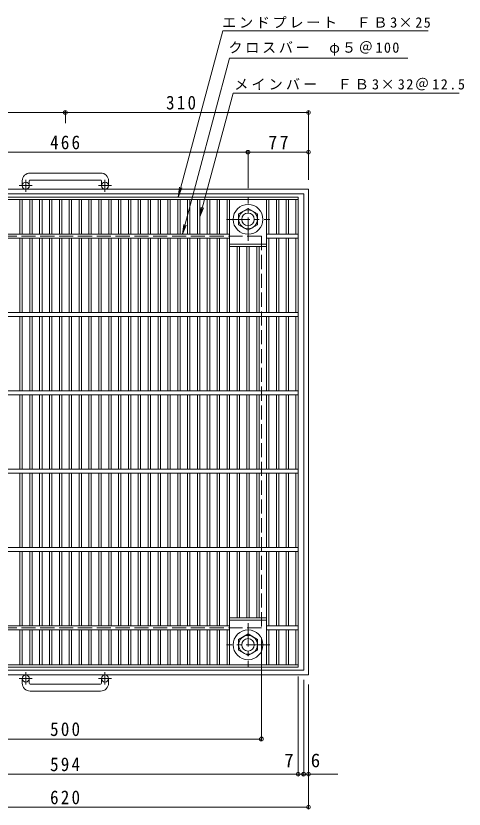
# Model space of a CAD drawing. Units: millimetres at full size, sheet at 1:6. Extents: x -939 to 958, y -826 to 774.
# Drawn here: x -444 to 127, y -238 to 774 of the extents above; entities that cross this region are included whole.
import ezdxf
from ezdxf.enums import TextEntityAlignment as Align

# ---------------------------------------------------------------- set-up
doc = ezdxf.new("R2010")
doc.units = ezdxf.units.MM
doc.header["$LTSCALE"] = 6
doc.header["$PDMODE"] = 32
doc.header["$PDSIZE"] = 4.8
doc.linetypes.add('CHAIN1', pattern=[8, 5, -1, 1, -1])
doc.linetypes.add('DASHED3', pattern=[4, 3, -1])
for name, color, linetype, lineweight in [('E-1', 2, 'Continuous', 9), ('E-2', 3, 'Continuous', 9), ('E-4', 7, 'Continuous', 9), ('E-5', 7, 'Continuous', 9)]:
    doc.layers.add(name, color=color, linetype=linetype, lineweight=lineweight)
doc.styles.add('ＭＳ ゴシック', font='')
doc.styles.get('ＭＳ ゴシック').set_extended_font_data('MS Gothic')

msp = doc.modelspace()

# ---------------------------------------------------------------- linework, layer by layer
at = {"layer": 'E-1'}
for p, q in [((-336.211, 573.631), (-426.211, 573.631)), ((-436.211, 563.631), (-436.211, 557.531)), ((-427.211, 563.631), (-427.211, 557.531)), ((-426.211, 564.631), (-336.211, 564.631)), ((-335.212, 563.631), (-335.212, 557.531)), ((-326.211, 563.631), (-326.211, 557.531)), ((-71.211, 553.031), (-691.211, 553.031)), ((-77.211, 547.031), (-685.211, 547.031)), ((-77.211, 547.031), (-77.211, -60.968)), ((-77.211, -60.968), (-685.211, -60.968)), ((-436.211, -77.569), (-436.211, -71.469)), ((-427.211, -77.569), (-427.211, -71.469)), ((-426.211, -78.569), (-336.211, -78.569)), ((-335.212, -77.569), (-335.212, -71.469)), ((-326.211, -77.569), (-326.211, -71.469)), ((-336.211, -87.569), (-426.211, -87.569))]:
    msp.add_line(p, q, dxfattribs=at)
at = {"layer": 'E-1', "linetype": 'CHAIN1'}
for p, q in [((-423.548, 557.531), (-439.955, 557.531)), ((-431.711, 549.424), (-431.711, 565.021)), ((-322.548, 557.531), (-338.955, 557.531)), ((-330.711, 549.424), (-330.711, 565.021)), ((-148.211, 486.895), (-148.211, 542.168)), ((-175.848, 514.532), (-120.575, 514.532)), ((-148.211, -0.832), (-148.211, -56.106)), ((-120.575, -28.469), (-175.848, -28.469)), ((-431.711, -63.362), (-431.711, -78.959)), ((-330.711, -63.362), (-330.711, -78.959)), ((-423.548, -71.469), (-439.955, -71.469)), ((-322.548, -71.469), (-338.955, -71.469))]:
    msp.add_line(p, q, dxfattribs=at)
at = {"layer": 'E-1', "linetype": 'DASHED3'}
msp.add_line((-131.211, 493.032), (-631.211, 493.032), dxfattribs=at)
at = {"layer": 'E-1'}
msp.add_lwpolyline([(-71.211, 553.031), (-71.211, -66.968), (-691.211, -66.968)], dxfattribs=at)
for points in [[(-136.211, 521.459), (-136.211, 507.603), (-148.211, 500.674), (-160.211, 507.603), (-160.211, 521.459), (-148.211, 528.388)], [(-160.212, -35.397), (-160.212, -21.54), (-148.211, -14.612), (-136.212, -21.54), (-136.212, -35.397), (-148.211, -42.325)]]:
    msp.add_lwpolyline(points, close=True, dxfattribs=at)
at = {"layer": 'E-1', "linetype": 'DASHED3'}
msp.add_lwpolyline([(-131.211, 493.032), (-131.211, -6.969), (-631.211, -6.969)], dxfattribs=at)
at = {"layer": 'E-1'}
for centre, radius in [((-431.711, 557.531), 4.5), ((-330.711, 557.531), 4.5), ((-148.211, 514.532), 19), ((-148.211, 514.532), 12), ((-148.211, 514.532), 8), ((-148.211, -28.469), 19), ((-148.211, -28.469), 12), ((-148.211, -28.469), 8), ((-431.711, -71.469), 4.5), ((-330.711, -71.469), 4.5)]:
    msp.add_circle(centre, radius, dxfattribs=at)
for centre, radius, start, end in [((-426.211, 563.631), 10, 90, 180), ((-336.211, 563.631), 10, 0, 90), ((-426.211, 563.631), 1, 90, 180), ((-336.211, 563.631), 1, 0, 90), ((-426.211, -77.569), 10, 180, 270), ((-426.211, -77.569), 1, 180, 270), ((-336.211, -77.569), 10, 270, 0), ((-336.211, -77.569), 1, 270, 0)]:
    msp.add_arc(centre, radius, start, end, dxfattribs=at)
at = {"layer": 'E-2'}
for p, q in [((-678.211, 543.032), (-84.211, 543.032)), ((-678.211, 540.031), (-84.211, 540.031)), ((-439.181, 495.531), (-439.181, 540.031)), ((-436.181, 495.531), (-436.181, 540.031)), ((-426.601, 495.531), (-426.601, 540.031)), ((-423.601, 495.531), (-423.601, 540.031)), ((-414.021, 495.531), (-414.021, 540.031)), ((-411.021, 495.531), (-411.021, 540.031)), ((-401.441, 495.531), (-401.441, 540.031)), ((-398.441, 495.531), (-398.441, 540.031)), ((-388.861, 495.531), (-388.861, 540.031)), ((-385.861, 495.531), (-385.861, 540.031)), ((-376.281, 495.531), (-376.281, 540.031)), ((-373.281, 495.531), (-373.281, 540.031)), ((-363.701, 495.531), (-363.701, 540.031)), ((-360.701, 495.531), (-360.701, 540.031)), ((-351.121, 495.531), (-351.121, 540.031)), ((-348.121, 495.531), (-348.121, 540.031)), ((-338.541, 495.531), (-338.541, 540.031)), ((-335.541, 495.531), (-335.541, 540.031)), ((-325.961, 495.531), (-325.961, 540.031)), ((-322.961, 495.531), (-322.961, 540.031)), ((-313.381, 495.531), (-313.381, 540.031)), ((-310.381, 495.531), (-310.381, 540.031)), ((-300.801, 495.531), (-300.801, 540.031)), ((-297.801, 495.531), (-297.801, 540.031)), ((-288.221, 495.531), (-288.221, 540.031)), ((-285.221, 495.531), (-285.221, 540.031)), ((-275.641, 495.531), (-275.641, 540.031)), ((-272.641, 495.531), (-272.641, 540.031)), ((-263.061, 495.531), (-263.061, 540.031)), ((-260.061, 495.531), (-260.061, 540.031)), ((-250.481, 495.531), (-250.481, 540.031)), ((-247.481, 495.531), (-247.481, 540.031)), ((-237.901, 495.531), (-237.901, 540.031)), ((-234.901, 495.531), (-234.901, 540.031)), ((-225.321, 495.531), (-225.321, 540.031)), ((-222.321, 495.531), (-222.321, 540.031)), ((-212.741, 495.531), (-212.741, 540.031)), ((-209.741, 495.531), (-209.741, 540.031)), ((-200.161, 495.531), (-200.161, 540.031)), ((-197.161, 495.531), (-197.161, 540.031)), ((-187.581, 495.531), (-187.581, 540.031)), ((-184.581, 495.531), (-184.581, 540.031)), ((-174.871, 495.531), (-174.871, 540.031)), ((-171.871, 540.031), (-171.871, 395.531)), ((-124.551, 540.031), (-124.551, 395.531)), ((-121.551, 495.531), (-121.551, 540.031)), ((-112.071, 495.531), (-112.071, 540.031)), ((-109.071, 495.531), (-109.071, 540.031)), ((-99.591, 495.531), (-99.591, 540.031)), ((-96.591, 495.531), (-96.591, 540.031)), ((-87.231, 495.531), (-87.231, 540.031)), ((-84.211, -56.969), (-84.211, 543.032)), ((-590.551, 495.531), (-171.871, 495.531)), ((-590.551, 490.531), (-171.871, 490.531)), ((-439.181, 395.531), (-439.181, 490.531)), ((-436.181, 395.531), (-436.181, 490.531)), ((-426.601, 395.531), (-426.601, 490.531)), ((-423.601, 395.531), (-423.601, 490.531)), ((-414.021, 395.531), (-414.021, 490.531)), ((-411.021, 395.531), (-411.021, 490.531)), ((-401.441, 395.531), (-401.441, 490.531)), ((-398.441, 395.531), (-398.441, 490.531)), ((-388.861, 395.531), (-388.861, 490.531)), ((-385.861, 395.531), (-385.861, 490.531)), ((-376.281, 395.531), (-376.281, 490.531)), ((-373.281, 395.531), (-373.281, 490.531)), ((-363.701, 395.531), (-363.701, 490.531)), ((-360.701, 395.531), (-360.701, 490.531)), ((-351.121, 395.531), (-351.121, 490.531)), ((-348.121, 395.531), (-348.121, 490.531)), ((-338.541, 395.531), (-338.541, 490.531)), ((-335.541, 395.531), (-335.541, 490.531)), ((-325.961, 395.531), (-325.961, 490.531)), ((-322.961, 395.531), (-322.961, 490.531)), ((-313.381, 395.531), (-313.381, 490.531)), ((-310.381, 395.531), (-310.381, 490.531)), ((-300.801, 395.531), (-300.801, 490.531)), ((-297.801, 395.531), (-297.801, 490.531)), ((-288.221, 395.531), (-288.221, 490.531)), ((-285.221, 395.531), (-285.221, 490.531)), ((-275.641, 395.531), (-275.641, 490.531)), ((-272.641, 395.531), (-272.641, 490.531)), ((-263.061, 395.531), (-263.061, 490.531)), ((-260.061, 395.531), (-260.061, 490.531)), ((-250.481, 395.531), (-250.481, 490.531)), ((-247.481, 395.531), (-247.481, 490.531)), ((-237.901, 395.531), (-237.901, 490.531)), ((-234.901, 395.531), (-234.901, 490.531)), ((-225.321, 395.531), (-225.321, 490.531)), ((-222.321, 395.531), (-222.321, 490.531)), ((-212.741, 395.531), (-212.741, 490.531)), ((-209.741, 395.531), (-209.741, 490.531)), ((-200.161, 395.531), (-200.161, 490.531)), ((-197.161, 395.531), (-197.161, 490.531)), ((-187.581, 395.531), (-187.581, 490.531)), ((-184.581, 395.531), (-184.581, 490.531)), ((-174.871, 490.531), (-174.871, 395.531)), ((-84.211, 495.531), (-124.551, 495.531)), ((-84.211, 490.531), (-124.551, 490.531)), ((-121.551, 490.531), (-121.551, 395.531)), ((-112.071, 395.531), (-112.071, 490.531)), ((-109.071, 395.531), (-109.071, 490.531)), ((-99.591, 395.531), (-99.591, 490.531)), ((-96.591, 395.531), (-96.591, 490.531)), ((-87.231, 395.531), (-87.231, 490.531)), ((-171.871, 483.032), (-124.551, 483.032)), ((-171.871, 480.032), (-124.551, 480.032)), ((-162.291, 480.032), (-162.291, 395.531)), ((-159.291, 480.032), (-159.291, 395.531)), ((-149.711, 480.032), (-149.711, 395.531)), ((-146.711, 480.032), (-146.711, 395.531)), ((-137.131, 480.032), (-137.131, 395.531)), ((-134.131, 480.032), (-134.131, 395.531)), ((-84.211, 395.531), (-678.211, 395.531)), ((-84.211, 390.531), (-678.211, 390.531)), ((-439.181, 295.531), (-439.181, 390.531)), ((-436.181, 295.531), (-436.181, 390.531)), ((-426.601, 295.531), (-426.601, 390.531)), ((-423.601, 295.531), (-423.601, 390.531)), ((-414.021, 295.531), (-414.021, 390.531)), ((-411.021, 295.531), (-411.021, 390.531)), ((-401.441, 390.531), (-401.441, 295.531)), ((-398.441, 390.531), (-398.441, 295.531)), ((-388.861, 390.531), (-388.861, 295.531)), ((-385.861, 390.531), (-385.861, 295.531)), ((-376.281, 390.531), (-376.281, 295.531)), ((-373.281, 390.531), (-373.281, 295.531)), ((-363.701, 390.531), (-363.701, 295.531)), ((-360.701, 390.531), (-360.701, 295.531)), ((-351.121, 390.531), (-351.121, 295.531)), ((-348.121, 390.531), (-348.121, 295.531)), ((-338.541, 390.531), (-338.541, 295.531)), ((-335.541, 390.531), (-335.541, 295.531)), ((-325.961, 390.531), (-325.961, 295.531)), ((-322.961, 390.531), (-322.961, 295.531)), ((-313.381, 390.531), (-313.381, 295.531)), ((-310.381, 390.531), (-310.381, 295.531)), ((-300.801, 390.531), (-300.801, 295.531)), ((-297.801, 390.531), (-297.801, 295.531)), ((-288.221, 390.531), (-288.221, 295.531)), ((-285.221, 390.531), (-285.221, 295.531)), ((-275.641, 390.531), (-275.641, 295.531)), ((-272.641, 390.531), (-272.641, 295.531)), ((-263.061, 390.531), (-263.061, 295.531)), ((-260.061, 390.531), (-260.061, 295.531)), ((-250.481, 390.531), (-250.481, 295.531)), ((-247.481, 390.531), (-247.481, 295.531)), ((-237.901, 390.531), (-237.901, 295.531)), ((-234.901, 390.531), (-234.901, 295.531)), ((-225.321, 390.531), (-225.321, 295.531)), ((-222.321, 390.531), (-222.321, 295.531)), ((-212.741, 390.531), (-212.741, 295.531)), ((-209.741, 390.531), (-209.741, 295.531)), ((-200.161, 390.531), (-200.161, 295.531)), ((-197.161, 390.531), (-197.161, 295.531)), ((-187.581, 390.531), (-187.581, 295.531)), ((-184.581, 390.531), (-184.581, 295.531)), ((-174.871, 295.531), (-174.871, 390.531)), ((-171.871, 295.531), (-171.871, 390.531)), ((-162.291, 295.531), (-162.291, 390.531)), ((-159.291, 295.531), (-159.291, 390.531)), ((-149.711, 295.531), (-149.711, 390.531)), ((-146.711, 295.531), (-146.711, 390.531)), ((-137.131, 295.531), (-137.131, 390.531)), ((-134.131, 295.531), (-134.131, 390.531)), ((-124.551, 295.531), (-124.551, 390.531)), ((-121.551, 295.531), (-121.551, 390.531)), ((-112.071, 390.531), (-112.071, 295.531)), ((-109.071, 390.531), (-109.071, 295.531)), ((-99.591, 295.531), (-99.591, 390.531)), ((-96.591, 295.531), (-96.591, 390.531)), ((-87.231, 295.531), (-87.231, 390.531)), ((-84.211, 295.531), (-678.211, 295.531)), ((-84.211, 290.531), (-678.211, 290.531)), ((-439.181, 195.531), (-439.181, 290.531)), ((-436.181, 195.531), (-436.181, 290.531)), ((-426.601, 195.531), (-426.601, 290.531)), ((-423.601, 195.531), (-423.601, 290.531)), ((-414.021, 195.531), (-414.021, 290.531)), ((-411.021, 195.531), (-411.021, 290.531)), ((-401.441, 290.531), (-401.441, 195.531)), ((-398.441, 290.531), (-398.441, 195.531)), ((-388.861, 290.531), (-388.861, 195.531)), ((-385.861, 290.531), (-385.861, 195.531)), ((-376.281, 290.531), (-376.281, 195.531)), ((-373.281, 290.531), (-373.281, 195.531)), ((-363.701, 290.531), (-363.701, 195.531)), ((-360.701, 290.531), (-360.701, 195.531)), ((-351.121, 290.531), (-351.121, 195.531)), ((-348.121, 290.531), (-348.121, 195.531)), ((-338.541, 290.531), (-338.541, 195.531)), ((-335.541, 290.531), (-335.541, 195.531)), ((-325.961, 290.531), (-325.961, 195.531)), ((-322.961, 290.531), (-322.961, 195.531)), ((-313.381, 290.531), (-313.381, 195.531)), ((-310.381, 290.531), (-310.381, 195.531)), ((-300.801, 290.531), (-300.801, 195.531)), ((-297.801, 290.531), (-297.801, 195.531)), ((-288.221, 290.531), (-288.221, 195.531)), ((-285.221, 290.531), (-285.221, 195.531)), ((-275.641, 290.531), (-275.641, 195.531)), ((-272.641, 290.531), (-272.641, 195.531)), ((-263.061, 290.531), (-263.061, 195.531)), ((-260.061, 290.531), (-260.061, 195.531)), ((-250.481, 290.531), (-250.481, 195.531)), ((-247.481, 290.531), (-247.481, 195.531)), ((-237.901, 290.531), (-237.901, 195.531)), ((-234.901, 290.531), (-234.901, 195.531)), ((-225.321, 290.531), (-225.321, 195.531)), ((-222.321, 290.531), (-222.321, 195.531)), ((-212.741, 290.531), (-212.741, 195.531)), ((-209.741, 290.531), (-209.741, 195.531)), ((-200.161, 290.531), (-200.161, 195.531)), ((-197.161, 290.531), (-197.161, 195.531)), ((-187.581, 290.531), (-187.581, 195.531)), ((-184.581, 290.531), (-184.581, 195.531)), ((-174.871, 195.531), (-174.871, 290.531)), ((-171.871, 195.531), (-171.871, 290.531)), ((-162.291, 195.531), (-162.291, 290.531)), ((-159.291, 195.531), (-159.291, 290.531)), ((-149.711, 195.531), (-149.711, 290.531)), ((-146.711, 195.531), (-146.711, 290.531)), ((-137.131, 195.531), (-137.131, 290.531)), ((-134.131, 195.531), (-134.131, 290.531)), ((-124.551, 195.531), (-124.551, 290.531)), ((-121.551, 195.531), (-121.551, 290.531)), ((-112.071, 290.531), (-112.071, 195.531)), ((-109.071, 290.531), (-109.071, 195.531)), ((-99.591, 195.531), (-99.591, 290.531)), ((-96.591, 195.531), (-96.591, 290.531)), ((-87.231, 195.531), (-87.231, 290.531)), ((-84.211, 195.531), (-678.211, 195.531)), ((-84.211, 190.531), (-678.211, 190.531)), ((-439.181, 95.531), (-439.181, 190.531)), ((-436.181, 95.531), (-436.181, 190.531)), ((-426.601, 95.531), (-426.601, 190.531)), ((-423.601, 95.531), (-423.601, 190.531)), ((-414.021, 95.531), (-414.021, 190.531)), ((-411.021, 95.531), (-411.021, 190.531)), ((-401.441, 190.531), (-401.441, 95.531)), ((-398.441, 190.531), (-398.441, 95.531)), ((-388.861, 190.531), (-388.861, 95.531)), ((-385.861, 190.531), (-385.861, 95.531)), ((-376.281, 190.531), (-376.281, 95.531)), ((-373.281, 190.531), (-373.281, 95.531)), ((-363.701, 190.531), (-363.701, 95.531)), ((-360.701, 190.531), (-360.701, 95.531)), ((-351.121, 190.531), (-351.121, 95.531)), ((-348.121, 190.531), (-348.121, 95.531)), ((-338.541, 190.531), (-338.541, 95.531)), ((-335.541, 190.531), (-335.541, 95.531)), ((-325.961, 190.531), (-325.961, 95.531)), ((-322.961, 190.531), (-322.961, 95.531)), ((-313.381, 190.531), (-313.381, 95.531)), ((-310.381, 190.531), (-310.381, 95.531)), ((-300.801, 190.531), (-300.801, 95.531)), ((-297.801, 190.531), (-297.801, 95.531)), ((-288.221, 190.531), (-288.221, 95.531)), ((-285.221, 190.531), (-285.221, 95.531)), ((-275.641, 190.531), (-275.641, 95.531)), ((-272.641, 190.531), (-272.641, 95.531)), ((-263.061, 190.531), (-263.061, 95.531)), ((-260.061, 190.531), (-260.061, 95.531)), ((-250.481, 190.531), (-250.481, 95.531)), ((-247.481, 190.531), (-247.481, 95.531)), ((-237.901, 190.531), (-237.901, 95.531)), ((-234.901, 190.531), (-234.901, 95.531)), ((-225.321, 190.531), (-225.321, 95.531)), ((-222.321, 190.531), (-222.321, 95.531)), ((-212.741, 190.531), (-212.741, 95.531)), ((-209.741, 190.531), (-209.741, 95.531)), ((-200.161, 190.531), (-200.161, 95.531)), ((-197.161, 190.531), (-197.161, 95.531)), ((-187.581, 190.531), (-187.581, 95.531)), ((-184.581, 190.531), (-184.581, 95.531)), ((-174.871, 95.531), (-174.871, 190.531)), ((-171.871, 95.531), (-171.871, 190.531)), ((-162.291, 95.531), (-162.291, 190.531)), ((-159.291, 95.531), (-159.291, 190.531)), ((-149.711, 95.531), (-149.711, 190.531)), ((-146.711, 95.531), (-146.711, 190.531)), ((-137.131, 95.531), (-137.131, 190.531)), ((-134.131, 95.531), (-134.131, 190.531)), ((-124.551, 95.531), (-124.551, 190.531)), ((-121.551, 95.531), (-121.551, 190.531)), ((-112.071, 190.531), (-112.071, 95.531)), ((-109.071, 190.531), (-109.071, 95.531)), ((-99.591, 95.531), (-99.591, 190.531)), ((-96.591, 95.531), (-96.591, 190.531)), ((-87.231, 95.531), (-87.231, 190.531)), ((-84.211, 95.531), (-678.211, 95.531)), ((-84.211, 90.531), (-678.211, 90.531)), ((-439.181, 90.531), (-439.181, -4.469)), ((-436.181, 90.531), (-436.181, -4.469)), ((-426.601, 90.531), (-426.601, -4.469)), ((-423.601, 90.531), (-423.601, -4.469)), ((-414.021, 90.531), (-414.021, -4.469)), ((-411.021, 90.531), (-411.021, -4.469)), ((-401.441, 90.531), (-401.441, -4.469)), ((-398.441, 90.531), (-398.441, -4.469)), ((-388.861, 90.531), (-388.861, -4.469)), ((-385.861, 90.531), (-385.861, -4.469)), ((-376.281, 90.531), (-376.281, -4.469)), ((-373.281, 90.531), (-373.281, -4.469)), ((-363.701, 90.531), (-363.701, -4.469)), ((-360.701, 90.531), (-360.701, -4.469)), ((-351.121, 90.531), (-351.121, -4.469)), ((-348.121, 90.531), (-348.121, -4.469)), ((-338.541, 90.531), (-338.541, -4.469)), ((-335.541, 90.531), (-335.541, -4.469)), ((-325.961, 90.531), (-325.961, -4.469)), ((-322.961, 90.531), (-322.961, -4.469)), ((-313.381, 90.531), (-313.381, -4.469)), ((-310.381, 90.531), (-310.381, -4.469)), ((-300.801, 90.531), (-300.801, -4.469)), ((-297.801, 90.531), (-297.801, -4.469)), ((-288.221, 90.531), (-288.221, -4.469)), ((-285.221, 90.531), (-285.221, -4.469)), ((-275.641, 90.531), (-275.641, -4.469)), ((-272.641, 90.531), (-272.641, -4.469)), ((-263.061, 90.531), (-263.061, -4.469)), ((-260.061, 90.531), (-260.061, -4.469)), ((-250.481, 90.531), (-250.481, -4.469)), ((-247.481, 90.531), (-247.481, -4.469)), ((-237.901, 90.531), (-237.901, -4.469)), ((-234.901, 90.531), (-234.901, -4.469)), ((-225.321, 90.531), (-225.321, -4.469)), ((-222.321, 90.531), (-222.321, -4.469)), ((-212.741, 90.531), (-212.741, -4.469)), ((-209.741, 90.531), (-209.741, -4.469)), ((-200.161, 90.531), (-200.161, -4.469)), ((-197.161, 90.531), (-197.161, -4.469)), ((-187.581, 90.531), (-187.581, -4.469)), ((-184.581, 90.531), (-184.581, -4.469)), ((-174.871, 90.531), (-174.871, -4.469)), ((-171.871, 90.531), (-171.871, -53.968)), ((-162.291, 6.031), (-162.291, 90.531)), ((-159.291, 6.031), (-159.291, 90.531)), ((-149.711, 6.031), (-149.711, 90.531)), ((-146.711, 6.031), (-146.711, 90.531)), ((-137.131, 6.031), (-137.131, 90.531)), ((-134.131, 6.031), (-134.131, 90.531)), ((-124.551, 90.531), (-124.551, -53.968)), ((-121.551, 90.531), (-121.551, -4.469)), ((-112.071, 90.531), (-112.071, -4.469)), ((-109.071, 90.531), (-109.071, -4.469)), ((-99.591, 90.531), (-99.591, -4.469)), ((-96.591, 90.531), (-96.591, -4.469)), ((-87.231, 90.531), (-87.231, -4.469)), ((-171.871, 6.031), (-124.551, 6.031)), ((-171.871, 3.031), (-124.551, 3.031)), ((-590.551, -4.469), (-171.871, -4.469)), ((-590.551, -9.469), (-171.871, -9.469)), ((-439.181, -9.469), (-439.181, -53.968)), ((-436.181, -9.469), (-436.181, -53.968)), ((-426.601, -9.469), (-426.601, -53.968)), ((-423.601, -9.469), (-423.601, -53.968)), ((-414.021, -9.469), (-414.021, -53.968)), ((-411.021, -9.469), (-411.021, -53.968)), ((-401.441, -9.469), (-401.441, -53.968)), ((-398.441, -9.469), (-398.441, -53.968)), ((-388.861, -9.469), (-388.861, -53.968)), ((-385.861, -9.469), (-385.861, -53.968)), ((-376.281, -9.469), (-376.281, -53.968)), ((-373.281, -9.469), (-373.281, -53.968)), ((-363.701, -9.469), (-363.701, -53.968)), ((-360.701, -9.469), (-360.701, -53.968)), ((-351.121, -9.469), (-351.121, -53.968)), ((-348.121, -9.469), (-348.121, -53.968)), ((-338.541, -9.469), (-338.541, -53.968)), ((-335.541, -9.469), (-335.541, -53.968)), ((-325.961, -9.469), (-325.961, -53.968)), ((-322.961, -9.469), (-322.961, -53.968)), ((-313.381, -9.469), (-313.381, -53.968)), ((-310.381, -9.469), (-310.381, -53.968)), ((-300.801, -9.469), (-300.801, -53.968)), ((-297.801, -9.469), (-297.801, -53.968)), ((-288.221, -9.469), (-288.221, -53.968)), ((-285.221, -9.469), (-285.221, -53.968)), ((-275.641, -9.469), (-275.641, -53.968)), ((-272.641, -9.469), (-272.641, -53.968)), ((-263.061, -9.469), (-263.061, -53.968)), ((-260.061, -9.469), (-260.061, -53.968)), ((-250.481, -9.469), (-250.481, -53.968)), ((-247.481, -9.469), (-247.481, -53.968)), ((-237.901, -9.469), (-237.901, -53.968)), ((-234.901, -9.469), (-234.901, -53.968)), ((-225.321, -9.469), (-225.321, -53.968)), ((-222.321, -9.469), (-222.321, -53.968)), ((-212.741, -9.469), (-212.741, -53.968)), ((-209.741, -9.469), (-209.741, -53.968)), ((-200.161, -9.469), (-200.161, -53.968)), ((-197.161, -9.469), (-197.161, -53.968)), ((-187.581, -9.469), (-187.581, -53.968)), ((-184.581, -9.469), (-184.581, -53.968)), ((-174.871, -9.469), (-174.871, -53.968)), ((-84.211, -4.469), (-124.551, -4.469)), ((-84.211, -9.469), (-124.551, -9.469)), ((-121.551, -9.469), (-121.551, -53.968)), ((-112.071, -9.469), (-112.071, -53.968)), ((-109.071, -9.469), (-109.071, -53.968)), ((-99.591, -9.469), (-99.591, -53.968)), ((-96.591, -9.469), (-96.591, -53.968)), ((-87.231, -9.469), (-87.231, -53.968)), ((-678.211, -53.968), (-84.211, -53.968)), ((-678.211, -56.969), (-84.211, -56.969))]:
    msp.add_line(p, q, dxfattribs=at)
at = {"layer": 'E-4'}
for p, q in [((-691.211, 650.864), (-381.211, 650.864)), ((-381.211, 652.664), (-381.211, 637.334)), ((-381.211, 650.864), (-71.211, 650.864)), ((-71.211, 652.664), (-71.211, 565.031)), ((-614.211, 600.144), (-148.211, 600.144)), ((-148.211, 601.944), (-148.211, 554.168)), ((-148.211, 600.144), (-71.211, 600.144)), ((-131.211, -150.535), (-131.211, -18.969)), ((-84.211, -195.402), (-84.211, -68.969)), ((-77.211, -195.402), (-77.211, -72.968)), ((-71.211, -237.594), (-71.211, -78.968)), ((-631.211, -148.735), (-131.211, -148.735)), ((-678.211, -193.602), (-84.211, -193.602)), ((-84.211, -193.602), (-77.211, -193.602)), ((-77.211, -193.602), (-33.529, -193.602)), ((-71.211, -235.794), (-691.211, -235.794))]:
    msp.add_line(p, q, dxfattribs=at)
for p in [(-381.211, 650.864), (-71.211, 650.864), (-148.211, 600.144), (-71.211, 600.144), (-131.211, -148.735), (-84.211, -193.602), (-77.211, -193.602), (-71.211, -193.602), (-71.211, -235.794)]:
    msp.add_point(p, dxfattribs=at)
at = {"layer": 'E-5'}
for p, q in [((-237.251, 543.032), (-180.461, 754.975)), ((-180.461, 754.975), (81.402, 754.975)), ((-231.901, 495.531), (-171.727, 720.105)), ((55.69, 720.105), (-171.727, 720.105)), ((-209.741, 517.531), (-167.386, 675.605)), ((-167.386, 675.605), (121.265, 675.605)), ((-237.251, 543.032), (-235.619, 555.425)), ((-237.251, 543.032), (-232.467, 554.58)), ((-209.741, 517.531), (-208.11, 529.924)), ((-209.741, 517.531), (-204.958, 529.08)), ((-231.901, 495.531), (-230.27, 507.924)), ((-231.901, 495.531), (-227.118, 507.08))]:
    msp.add_line(p, q, dxfattribs=at)

# ---------------------------------------------------------------- texts
at = {"layer": 'E-4', "color": 2, "style": 'ＭＳ ゴシック'}
for s, p in [('7', (-101.956, -190.002)), ('6', (-68.197, -190.002))]:
    msp.add_text(s, height=17.6, dxfattribs=at).set_placement(p, align=Align.BOTTOM_LEFT)
at = {"layer": 'E-4', "color": 2, "char_height": 17.6, "attachment_point": 7, "style": 'ＭＳ ゴシック'}
for s, insert in [('\\T1.27;\\W0.9;310', (-252.767, 654.464)), ('\\T1.27;\\W0.9;466', (-400.711, 603.744)), ('\\T1.27;\\W0.95;77', (-122.461, 603.744)), ('\\T1.27;\\W0.9;500', (-400.711, -145.135)), ('\\T1.27;\\W0.9;594', (-400.711, -190.002)), ('\\T1.27;\\W0.9;620', (-400.711, -232.194))]:
    msp.add_mtext(s, dxfattribs=dict(at, insert=insert))
at = {"layer": 'E-5', "char_height": 13.2, "attachment_point": 7, "style": 'ＭＳ ゴシック'}
for s, insert in [('\\T1.19;エンドプレート\u3000ＦＢ3×25', (-181.168, 758.475)), ('\\T1.19;クロスバー\u3000φ５＠100', (-173.239, 723.605)), ('\\T1.22;メインバー\u3000ＦＢ3×32＠12.5', (-165.84, 679.105))]:
    msp.add_mtext(s, dxfattribs=dict(at, insert=insert))

doc.saveas('drawing.dxf')
